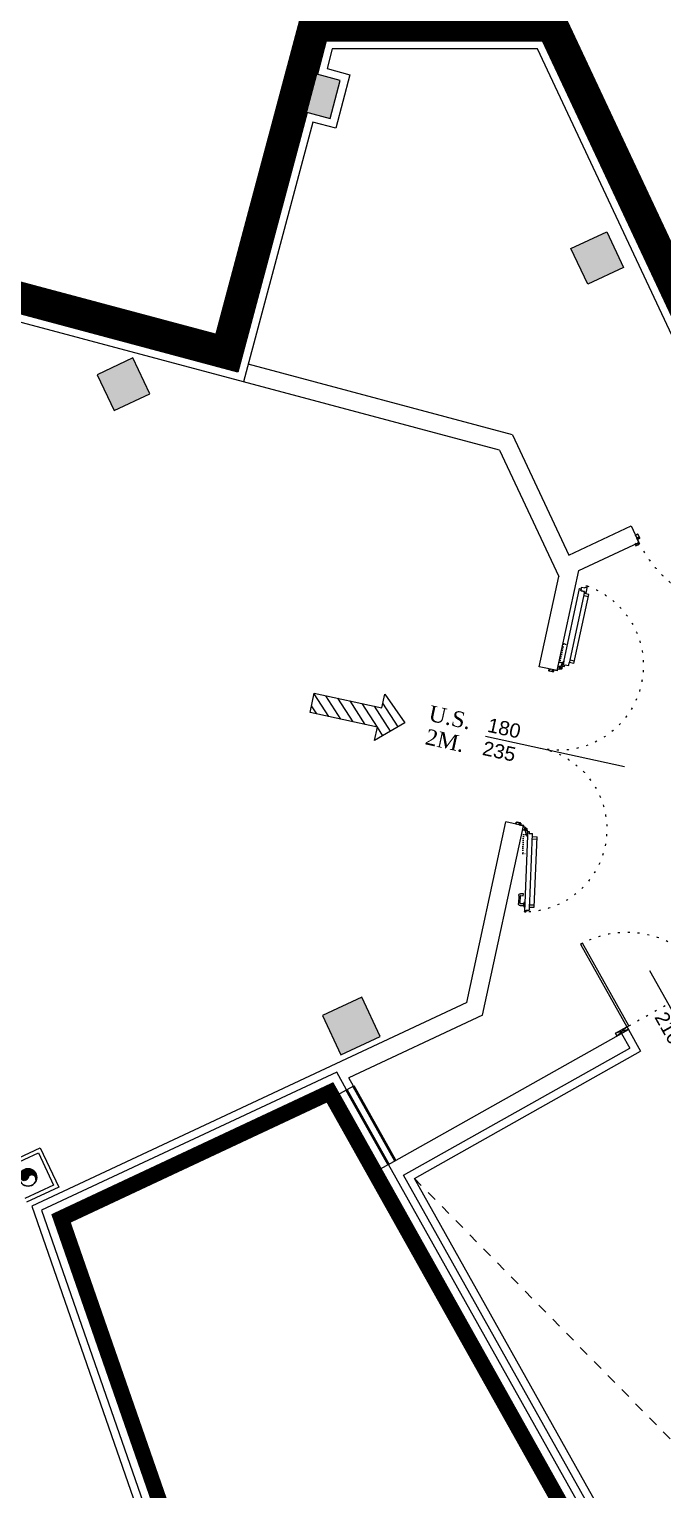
# Model space of a CAD drawing. Header units: centimetres. Extents: x 139057 to 200038, y 34824 to 80516.
# Drawn here: x 170124 to 170926, y 59090 to 60940 of the extents above; entities that cross this region are included whole.
import ezdxf
from ezdxf.enums import TextEntityAlignment as Align

# ---------------------------------------------------------------- set-up
doc = ezdxf.new("R2010")
doc.units = ezdxf.units.CM
doc.header["$LTSCALE"] = 100
for name, pattern in [('HIDDEN3', [0.25, 0.125, -0.125]), ('HIDDEN4', [0.125, 0.025, -0.1]), ('TRATTO-PUNTO', [1, 0.5, -0.25, 0, -0.25])]:
    doc.linetypes.add(name, pattern=pattern)
doc.layers.get('0').update_dxf_attribs({"lineweight": 0})
for name, color, linetype, lineweight in [('410_STRUTTURE_001-AM_0', 7, 'Continuous', 0), ('430_TAVOLATI_001-AM_0', 3, 'Continuous', 0), ('435_PARETI_CELLA_001-AM_0', 2, 'Continuous', 0), ('437_RIVESTIMENTI_001-AM_0', 13, 'Continuous', 0), ('439_TESTI_SERRAMENTI_001-AM_0', 11, 'Continuous', 0), ('440_ALTRI_ELEMENTI_001-AM_0', 31, 'Continuous', 50), ('441_SERRAMENTI_001-AM_0', 1, 'Continuous', 0), ('481_SIMBOLI_VVF_001-AM_0', 7, 'Continuous', 0)]:
    doc.layers.add(name, color=color, linetype=linetype, lineweight=lineweight)
doc.layers.add('_s_09_Perimetro_proprietà', color=40, linetype='Continuous')
doc.layers.add('FOROMETRIE AREA G', color=251, linetype='Continuous')
doc.styles.add('ROMANTIC', font='romantic.ttf')
doc.styles.get("Standard").update_dxf_attribs({"font": 'arial.ttf'})
doc.styles.add('STYLE1', font='romans.shx', dxfattribs={"height": 1.5})

# ---------------------------------------------------------------- blocks, each defined once
blk = doc.blocks.new('DN200')
h = blk.add_hatch(color=253)
edge = h.paths.add_edge_path()
edge.add_arc((-0.1695727432942093, 0.0003001540899276733), 99.9999999961005, -90.20196108935022, 90.20196108935028, ccw=False)
edge.add_arc((-0.1735848337014617, -49.99999582336788), 50.00029713943004, 269.600675314973, 449.8010872153542)
edge.add_arc((-0.2565933118323634, 49.99986159168092), 50.00051999044535, 89.89656760298652, 270.2940325091091, ccw=False)
edge.add_arc((-0.3441961799320217, 100.0003105981953), 0.1778655521442292, 180.2034860370129, 359.9966212430112, ccw=False)
at = {"color": 253}
blk.add_lwpolyline([(-0.5220606103539467, 99.9996789097786, -1.003531113011555), (-0.5220606103539467, -99.99907860159874, 1.001750454913192), (0, 0, -1.003474564946119), (-0.1663306280970573, 100.0003001093864, -0.9981963915986242)], format="xyb", close=True, dxfattribs=at)
blk.add_circle((-0.1695727407932281, 0.0003001391887664795), 110)
blk = doc.blocks.new('PORTA-CELLA_GIR-120')
blk.add_line((60, -52), (60, 44))
at = {"linetype": 'HIDDEN4'}
blk.add_line((3, -4), (120, -4), dxfattribs=at)
at = {"linetype": 'Continuous'}
for points in [[(0, 0), (-16.5, -4)], [(0, -4), (-16.5, 0)], [(120, -4), (136.5, 0)], [(120, 0), (136.5, -4)]]:
    blk.add_lwpolyline(points, dxfattribs=at)
for points in [[(0, 0), (-16.5, 0), (-16.5, -4), (0, -4)], [(120, 0), (136.5, 0), (136.5, -4), (120, -4)]]:
    blk.add_lwpolyline(points, close=True, dxfattribs=at)
blk.add_lwpolyline([(0, -4), (3, -4), (3, -124), (0, -124)], close=True)
at = {"linetype": 'HIDDEN4'}
blk.add_arc((0, -4), 120, 270, 0, dxfattribs=at)
blk = doc.blocks.new('PORTA-[REI-US]-SISTI-180-OPEN')
for p, q in [((100.5, -71.00013593584299), (100.5, 108.999864064157)), ((-106.3516655191779, 24.45761897787452), (-106.0911932587624, 25.93483060784638)), ((-11.42640764266253, 7.415106879547238), (-106.1083176508546, 24.11008219793439)), ((-105.7436564788222, 26.178178479895), (-103.9217621311545, 25.85692935064435)), ((-104.9646128937602, 26.85315336659551), (-104.9125184416771, 27.14859569258988)), ((-103.6843628138304, 26.62741073593497), (-104.9646128937602, 26.85315336659551)), ((-103.4238905534148, 28.10462236590683), (-104.9125184416771, 27.14859569258988)), ((-104.9125184416771, 27.14859569258988), (-103.6322683617473, 26.92285306192935)), ((-103.7711869031191, 26.13500685989857), (-103.3370664641261, 28.59702624194324)), ((-103.5742253512144, 26.10027722269297), (-103.7711869031191, 26.13500685989857)), ((-103.5742253512144, 26.10027722269297), (-102.9490919113159, 29.64558513462543)), ((-103.3370664641261, 28.59702624194324), (-103.1401049122214, 28.56229660660028)), ((-102.6015551388264, 29.88893300667405), (-7.567606970667839, 13.13188386149704)), ((-100.3904841244221, 21.98490460403264), (-100.1994711309671, 23.06819313205779)), ((-95.07252226024866, 21.0472044441849), (-100.3904841244221, 21.98490460403264)), ((-100.1994711309671, 23.06819313205779), (-97.54049019515514, 22.59934305213392)), ((-99.66281373053789, 17.18563426472247), (-98.86403211206198, 21.71574992872775)), ((-99.10548761487007, 29.27248197607696), (-98.06359854340553, 35.18132849410176)), ((-99.10548761487007, 29.27248197607696), (-96.44650667905807, 28.80363189615309)), ((-98.86403211206198, 21.71574992872775), (-97.73150319606066, 21.51605452410877)), ((-98.06359854340553, 35.18132849410176), (-10.02178543061018, 19.65718141011894)), ((-97.73150319606066, 21.51605452410877), (-96.59897428005934, 21.31635911948979)), ((-97.54049019515514, 22.59934305213392), (-94.88150926679373, 22.13049297221005)), ((-96.59897428005934, 21.31635911948979), (-97.31093180924654, 17.27864733338356)), ((-96.44650667905807, 28.80363189615309), (-93.78752574324608, 28.33478181622922)), ((-96.15106435120106, 28.75153744406998), (-95.1091752871871, 34.66038396209478)), ((-94.88150926679373, 22.13049297221005), (-95.07252226024866, 21.0472044441849)), ((-14.01809775084257, 14.26927942596376), (-12.97620868682861, 20.17812594398856)), ((-11.06367449462414, 13.74833489209414), (-10.02178543061018, 19.65718141011894)), ((214.2997300997376, 19), (214.2997300997376, 12.99850238673389)), ((214.2997300997376, 19), (303.6997300982475, 19)), ((217.2997300997376, 19), (217.2997300997376, 12.99850238673389)), ((300.6997300982475, 19), (300.6997300982475, 13)), ((303.6997300982475, 19), (303.6997300982475, 13.03003112226725)), ((-87.6536268517375, 12.73260939493775), (-97.79714670777321, 14.52118562348187)), ((-96.90535201877356, 16.69941936805844), (-87.74663991481066, 15.08449131436646)), ((-87.16741195321083, 15.4900711029768), (-86.64646741747856, 18.44449436105788)), ((-86.64646741747856, 18.44449436105788), (-84.38140958547592, 18.04510355368257)), ((-84.38140958547592, 18.04510355368257), (-84.9891782104969, 14.59827641770244)), ((-12.19982802122831, 7.551481759175658), (-6.248811490833759, 6.502156982198358)), ((-10.87740793079138, 7.318303417414427), (-11.0510561093688, 6.333495665341616)), ((-11.0510561093688, 6.333495665341616), (-4.504698194563389, 3.148342914879322)), ((-6.445773042738438, 6.536886617541313), (-10.87740793079138, 7.318303417414427)), ((-7.949392534792423, 9.239039171487093), (-7.324259094893932, 12.78434708341956)), ((-5.884150318801403, 8.570253264158964), (-7.706044666469097, 8.89150239340961)), ((-4.562981627881527, 5.697186386212707), (-6.040193259716034, 5.957658652216196)), ((-5.901274718344212, 6.745504856109619), (-5.640802450478077, 8.222716484218836)), ((-5.299150437116623, 0), (-5.299150437116623, 2.5)), ((-5.299150437116623, 2.5), (-1.299150437116623, 2.5)), ((-3.849150434136391, 0), (-5.299150437116623, 0)), ((-5.049150437116623, 2.25), (-5.049150437116623, 0.25)), ((-1.549150437116623, 2.25), (-5.049150437116623, 2.25)), ((-5.049150437116623, 0.25), (-3.849150434136391, 0.25)), ((-4.799150437116623, 5), (-4.299150437116623, 5.5)), ((-4.799150437116623, 3.5), (-4.799150437116623, 5)), ((-4.799150437116623, 2.5), (-4.799150437116623, 5)), ((-4.39381830394268, 4.25), (-2.76647574454546, 4.25)), ((-4.299150437116623, 5.5), (-2.799150437116623, 5.5)), ((-3.849150434136391, 0), (-3.849150434136391, 0.25)), ((-3.549150437116623, 5), (-3.549150437116623, 3.5)), ((-3.549150437116623, 4), (-3.549150437116623, 4.5)), ((-2.799150437116623, 5.5), (-2.299150437116623, 5)), ((-2.299150437116623, 5), (-2.299150437116623, 2.5)), ((-2.299150437116623, 2.5), (-2.299150437116623, 3.637764761224389)), ((-1.549150437116623, 0), (-1.549150437116623, 2.25)), ((0, 0), (-1.549150437116623, 0)), ((-1.299150437116623, 2.5), (-1.299150437116623, 0.25)), ((-1.299150437116623, 0.25), (0.25, 0.25)), ((0, -5.800000000745058), (0, 0)), ((0.25, 0.25), (0.25, -5.699999999254942)), ((203, 0.25), (200.75, 0.25)), ((200.75, 0.25), (200.75, -5.699999999254942)), ((201, 0), (203, 0)), ((201, -5.800000000745058), (201, 0)), ((201.5, 0), (203.25, 0)), ((207, 2.5), (203, 2.5)), ((203, 2.5), (203, 0.25)), ((203.25, 2.25), (206.75, 2.25)), ((203.25, 0), (203.25, 2.25)), ((206.8773682713509, 4.25), (203.5284120067954, 4.25)), ((204.5, 5.5), (204, 5)), ((204, 5), (204, 2.5)), ((204, 2.5), (204, 3.637764761224389)), ((206, 5.5), (204.5, 5.5)), ((205.25, 6.080952411517501), (205.25, 2.653336431831121)), ((206.75, 0.25), (205.5499999970198, 0.25)), ((205.5499999970198, 0), (205.5499999970198, 0.25)), ((205.5499999970198, 0), (206.75, 0)), ((205.5499999970198, 0), (207, 0)), ((212.9995961338282, 5.00064804777503), (205.9995961338282, 3.00064804777503)), ((206.5, 5), (206, 5.5)), ((206.4995961338282, 5.50064804777503), (207.9995961338282, 5.50064804777503)), ((206.5, 3.5), (206.5, 5)), ((206.5, 2.5), (206.5, 5)), ((206.75, 2.25), (206.75, 0.25)), ((207, 0), (207, 2.5)), ((207.9995961338282, 6.300648048520088), (207.9995961338282, 7.800648048520088)), ((208.2995961308479, 8.100648049265146), (210.149596132338, 8.100648049265146)), ((214.3424166813493, 6.00064804777503), (208.2995961308479, 6.00064804777503)), ((208.4995961338282, 6.00064804777503), (212.9995961338282, 6.00064804777503)), ((210.4495961293578, 8.40064804814756), (210.4495961293578, 12.69999999925494)), ((210.7495961338282, 13), (214.3424166813493, 13)), ((212.9995961338282, 6.00064804777503), (212.9995961338282, 5.00064804777503)), ((306.0475961342454, 13), (213.5570650473237, 13)), ((213.5570650473237, 6.00064804777503), (308.497596129775, 6.00064804777503)), ((304.3483616188169, 14.4503872115165), (304.3483616188169, 12.99973916262388)), ((304.3483616188169, 12.99973916262388), (306.0483616143465, 12.99973916262388)), ((313.5483616143465, 14.75038721039891), (304.6483616158366, 14.75038721039891)), ((306.3475961312652, 8.40064804814756), (306.3475961312652, 12.69999999925494)), ((306.3483616188169, 12.69973916187882), (306.3483616188169, 8.400387210771441)), ((308.497596129775, 8.100648049265146), (306.6475961357355, 8.100648049265146)), ((306.6483616158366, 8.100387211889029), (310.448361620307, 8.100387211889029)), ((308.7975961342454, 6.300648048520088), (308.7975961342454, 7.800648048520088)), ((310.7483616173267, 8.400387210771441), (310.7483616173267, 12.30038721114397)), ((310.7483616173267, 12.30038721114397), (311.3983616158366, 12.30038721114397)), ((311.698361620307, 12.60038721188903), (311.698361620307, 14.4503872115165)), ((313.5483616143465, 14.60038721188903), (311.8483616188169, 14.60038721188903)), ((313.698361620307, 12.90038721077144), (313.698361620307, 14.4503872115165)), ((313.8483616188169, 12.90038721077144), (313.698361620307, 12.90038721077144)), ((313.8483616188169, 12.90038721077144), (313.8483616188169, 14.4503872115165)), ((0, -8.64954436942935), (0.1499999985098839, -8.64954436942935)), ((0, -8.64954436942935), (0, -9.699544370174408)), ((0.1499999985098839, -9.699544370174408), (0.1499999985098839, -8.64954436942935)), ((2.25, -6.050000000745058), (0.25, -6.050000000745058)), ((0.2999999970197678, -9.849544368684292), (2.350000001490116, -9.849544368684292)), ((2.350000001490116, -9.99954436905682), (0.2999999970197678, -9.99954436905682)), ((0.3500000014901161, -5.800000000745058), (2.149999998509884, -5.800000000745058)), ((1.990000002086163, -3.900000000372529), (0.5099999979138374, -3.900000000372529)), ((2.5, -9.699544370174408), (2.5, -5.800000000745058)), ((2.649999998509884, -4.349999999627471), (2.649999998509884, -9.699544370174408)), ((198.3500000014901, -4.349999999627471), (198.3500000014901, -9.699544370174408)), ((198.5, -9.699544370174408), (198.5, -5.800000000745058)), ((200.7000000029802, -9.849544368684292), (198.6499999985099, -9.849544368684292)), ((198.6499999985099, -9.99954436905682), (200.7000000029802, -9.99954436905682)), ((198.75, -5.699999999254942), (198.75, -4.099999999627471)), ((198.75, -6.050000000745058), (200.75, -6.050000000745058)), ((200.6499999985099, -5.800000000745058), (198.8500000014901, -5.800000000745058)), ((199.0099999979138, -3.900000000372529), (200.4900000020862, -3.900000000372529)), ((200.75, -5.550000000745058), (200.75, -5.550000000745058)), ((201, -8.64954436942935), (200.8500000014901, -8.64954436942935)), ((200.8500000014901, -9.699544370174408), (200.8500000014901, -8.64954436942935)), ((201, -8.64954436942935), (201, -9.699544370174408))]:
    blk.add_line(p, q)
at = {"linetype": 'HIDDEN4', "ltscale": 0.2}
for points in [[(-10.04018941521645, 7.170679204165936), (-10.90843030065298, 2.246640438213944), (-34.54381637275219, 6.414196703583002), (-33.67557548731565, 11.33823546767235)], [(212.149596132338, 6.00064804777503), (212.149596132338, 1.00064804777503), (236.149596132338, 1.00064804777503), (236.149596132338, 6.00064804777503)]]:
    blk.add_lwpolyline(points, dxfattribs=at)
for points in [[(2.25, -5.699999999254942), (2.25, -4.099999999627471), (2.649999998509884, -4.099999999627471), (2.649999998509884, -8.353362364694476)], [(198.75, -4.099999999627471), (198.3500000014901, -4.099999999627471), (198.3500000014901, -8.353362364694476)]]:
    blk.add_lwpolyline(points)
at = {"linetype": 'HIDDEN4'}
for centre, radius, start, end in [((-4.212209343910217, 1.682987945154309), 104.7257333934925, 359.0791923761229, 166.6101943165582), ((207.6064624115825, 0.8429029565304518), 107.1097790828322, 7.298717568951791, 180.4508951095181)]:
    blk.add_arc(centre, radius, start, end, dxfattribs=at)
for centre, radius, start, end in [((-106.0562231987715, 24.40552452392876), 0.2999999999999981, 169.9999999392788, 259.9999999392788), ((-105.7957509309053, 25.88273615390062), 0.2999999999999981, 79.99999993927881, 169.9999999392788), ((-103.8696676790714, 26.15237167663872), 0.2999999999999981, 259.9999999392788, 349.9999999392788), ((-102.6536495909095, 29.59349068067968), 0.299999999999991, 79.99999993927881, 169.9999999392788), ((-97.39775589853525, 16.78624345548451), 2.299999999999954, 169.9999999392788, 259.9999999392788), ((-96.81852792948484, 17.19182324409485), 0.4999999999999897, 169.9999999392788, 259.9999999392788), ((-87.65981582552195, 15.57689519226551), 0.4999999999999897, 259.9999999392788, 349.9999999392788), ((-87.25423604249954, 14.99766722694039), 2.299999999999952, 259.9999999392788, 349.9999999392788), ((-7.653950214385986, 9.186944719403982), 0.3000000000000017, 169.9999999392788, 259.9999999392788), ((-7.61970142275095, 12.83644153550267), 0.2999999999999928, 349.9999999392788, 79.99999993927881), ((-5.953369170427322, 6.450062530115247), 0.4999999999999897, 169.9999999392788, 259.9999999392788), ((-6.196717038750648, 6.79759930819273), 0.2999999999999999, 259.9999999392788, 349.9999999392788), ((-5.936244778335094, 8.274810938164592), 0.299999999999993, 349.9999999392788, 79.99999993927881), ((208.2995961308479, 7.800648048520088), 0.299999999999993, 90, 180), ((208.2995961308479, 6.300648048520088), 0.2999999999999999, 180, 270), ((207.9995961338282, 6.00064804777503), 0.4999999999999897, 270, 0), ((210.149596132338, 8.40064804814756), 0.3000000000000017, 270, 0), ((210.7495961338282, 12.69999999925494), 0.2999999999999928, 90, 180), ((304.6483616158366, 14.4503872115165), 0.2999999999999938, 90, 180), ((306.0475961342454, 12.69999999925494), 0.299999999999991, 0, 90), ((306.0483616143465, 12.69973916187882), 0.2999999999999938, 0, 90), ((306.6475961357355, 8.40064804814756), 0.2999999999999981, 180, 270), ((306.6483616158366, 8.400387210771441), 0.2999999999999938, 180, 270), ((308.497596129775, 7.800648048520088), 0.2999999999999981, 0, 90), ((308.497596129775, 6.300648048520088), 0.2999999999999981, 270, 0), ((310.448361620307, 8.400387210771441), 0.2999999999999938, 270, 0), ((311.3983616158366, 12.60038721188903), 0.2999999999999938, 270, 0), ((311.8483616188169, 14.4503872115165), 0.1499999999999969, 90, 180), ((313.5483616143465, 14.4503872115165), 0.2999999999999938, 0, 90), ((313.5483616143465, 14.4503872115165), 0.1499999999999969, 0, 90), ((0.25, -5.800000000745058), 0.2499999999999949, 180, 270), ((0.2999999970197678, -9.699544370174408), 0.2999999999999938, 180, 270), ((0.2999999970197678, -9.699544370174408), 0.1499999999999969, 180, 270), ((0.3500000014901161, -5.699999999254942), 0.09999999999999797, 180, 270), ((0.5099999979138374, -4.150000000372529), 0.2499999999999949, 90, 180), ((1.990000002086163, -4.150000000372529), 0.2499999999999949, 0, 90), ((2.149999998509884, -5.699999999254942), 0.09999999999999797, 270, 0), ((2.25, -5.800000000745058), 0.2499999999999949, 270, 0), ((2.350000001490116, -9.699544370174408), 0.2999999999999981, 270, 0), ((2.350000001490116, -9.699544370174408), 0.1499999999999991, 270, 0), ((198.6499999985099, -9.699544370174408), 0.2999999999999981, 180, 270), ((198.75, -5.800000000745058), 0.2499999999999949, 180, 270), ((198.6499999985099, -9.699544370174408), 0.1499999999999991, 180, 270), ((198.8500000014901, -5.699999999254942), 0.09999999999999797, 180, 270), ((199.0099999979138, -4.150000000372529), 0.2499999999999949, 90, 180), ((200.4900000020862, -4.150000000372529), 0.2499999999999949, 0, 90), ((200.6499999985099, -5.699999999254942), 0.09999999999999797, 270, 0), ((200.7000000029802, -9.699544370174408), 0.2999999999999938, 270, 0), ((200.7000000029802, -9.699544370174408), 0.1499999999999969, 270, 0), ((200.75, -5.800000000745058), 0.2499999999999949, 270, 0)]:
    blk.add_arc(centre, radius, start, end)
blk = doc.blocks.new('PORTA-[REI-US]-SISTI-120')
at = {"ltscale": 20}
for p, q in [((137.6999999992549, 0), (138.9000000003725, 0)), ((131.160000000149, -3.899999998509884), (133.4900000002235, -3.899999998509884)), ((133.75, -0.7914539575576782), (133.75, -3.791453957557678)), ((133.75, -5.549999997019768), (133.75, -5.549999997019768))]:
    blk.add_line(p, q, dxfattribs=at)
at = {"linetype": 'ByBlock', "ltscale": 20}
blk.add_line((130.5, -4.350000001490116), (130.5, -9.699544370174408), dxfattribs=at)
at = {"ltscale": 20}
blk.add_lwpolyline([(134.5, 0), (135.4000000003725, 0), (135.4000000003725, 2.25), (138.9000000003725, 2.25), (138.9000000003725, 0.25), (137.6999999992549, 0.25), (137.6999999992549, 0), (139.1500000003725, 0), (139.1500000003725, 2.5), (135.1500000003725, 2.5), (135.1500000003725, 0.25), (133.75, 0.25), (133.75, -5.700000002980232, -0.4142135623730948), (133.6500000003725, -5.799999997019768), (131, -5.799999997019768, -0.414213562373095), (130.9000000003725, -5.700000002980232), (130.9000000003725, -4.100000001490116), (130.6500000003725, -4.100000001490116), (130.5, -4.100000001490116), (130.5, -9.699544370174408, 0.4142135623731024), (130.8000000007451, -9.999544367194176), (133.6999999992549, -9.999544367194176, 0.414213562373095), (134, -9.699544370174408), (134, -8.64954436570406), (133.8499999996275, -8.64954436570406), (133.8499999996275, -9.699544370174408, -0.414213562373095), (133.6999999992549, -9.849544368684292), (130.8000000007451, -9.849544368684292, -0.4142135623731024), (130.6500000003725, -9.699544370174408), (130.6500000003725, -5.799999997019768, 0.414213562373095), (130.9000000003725, -6.049999997019768), (133.75, -6.049999997019768, 0.4142135623730953), (134, -5.799999997019768), (134, 0), (135.1500000003725, 0)], format="xyb", dxfattribs=at)
at = {"linetype": 'ByBlock', "ltscale": 20}
blk.add_lwpolyline([(130.5, -4.350000001490116), (130.5, -8.353362366557121)], dxfattribs=at)
at = {"linetype": 'HIDDEN4'}
blk.add_arc((-9.622418466955423, 0.25), 143.3724184671912, 0, 86.15170957288692, dxfattribs=at)
at = {"ltscale": 20}
for centre, start, end in [((131.160000000149, -4.149999998509884), 90, 180), ((133.4900000002235, -4.149999998509884), 0, 90)]:
    blk.add_arc(centre, 0.2500000000000078, start, end, dxfattribs=at)
at = {"ltscale": 20, "insert": (52.0519385933876, -2197.603403255343), "char_height": 50.00000000000155, "attachment_point": 4, "rotation": 180, "style": 'STYLE1'}
blk.add_mtext('\\A1;', dxfattribs=at)
blk = doc.blocks.new('FRECCIA US ORIZZONTALE')
h = blk.add_hatch()
h.set_pattern_fill('ANSI31', color=256, scale=7, style=0)
h.set_pattern_definition([(45, (-5619.863466617261, -3114.928119698562), (-15.71544821187102, 15.71544821187102), [])])
h.paths.add_polyline_path([(0, 0), (-60.00000000000091, 65), (-25.00000000000091, 65), (-24.99999999999909, 240), (25.00000000000091, 240), (25.00000000000091, 65), (60.00000000000091, 65)])
blk.add_lwpolyline([(0, 0), (-60.00000000000091, 65), (-25.00000000000091, 65), (-24.99999999999909, 240), (25.00000000000091, 240), (25.00000000000091, 65), (60.00000000000091, 65)], close=True)
blk = doc.blocks.new('US')
at = {"rotation": 270}
blk.add_blockref('FRECCIA US ORIZZONTALE', (50, 0), dxfattribs=at)

msp = doc.modelspace()

# ---------------------------------------------------------------- hatches: boundary and pattern name
at = {"layer": '410_STRUTTURE_001-AM_0'}
for points in [[(170505.0241423013, 60826.96906158489), (170517.9221000416, 60875.27685273599), (170469.6143088868, 60888.17481047821), (170456.7163511465, 60839.86701931965)], [(170831.3624825353, 60617.02174178672), (170810.1436983222, 60662.29605234575), (170855.4180088794, 60683.51483655882), (170876.6367930943, 60638.24052599978)], [(170231.3237518655, 60457.17105267358), (170276.5980636595, 60478.38983424914), (170255.3792820858, 60523.66414604497), (170210.1049702918, 60502.44536446941)], [(170568.6330663475, 59664.40865787279), (170545.2847761443, 59714.20682394665), (170495.4866100686, 59690.85853374165), (170518.8349002699, 59641.06036766779)]]:
    msp.add_hatch(color=256, dxfattribs=at).paths.add_polyline_path(points)

# ---------------------------------------------------------------- linework, layer by layer
for points, elevation in [([(170505.0241423013, 60826.96906158489), (170517.9221000416, 60875.27685273599), (170469.6143088868, 60888.17481047821), (170456.7163511465, 60839.86701931965)], -3.490789228516181e-08), ([(170831.3624825353, 60617.02174178672), (170810.1436983222, 60662.29605234575), (170855.4180088794, 60683.51483655882), (170876.6367930943, 60638.24052599978)], -3.490789228516181e-08), ([(170231.3237518655, 60457.17105267358), (170276.5980636595, 60478.38983424914), (170255.3792820858, 60523.66414604497), (170210.1049702918, 60502.44536446941)], -3.490789228516181e-08), ([(170568.6330663475, 59664.40865787279), (170545.2847761443, 59714.20682394665), (170495.4866100686, 59690.85853374165), (170518.8349002699, 59641.06036766779)], -3.538364221970454e-08)]:
    msp.add_lwpolyline(points, close=True, dxfattribs=dict(at, elevation=elevation))
at = {"layer": '430_TAVOLATI_001-AM_0'}
for p, q in [((170754.7566616187, 61956.36776307386, -3.598521929868501e-08), (170469.5594314808, 60888.19498948169, -3.452897902883515e-08)), ((170929.9260933964, 60640.51861149979, -3.490789228516181e-08), (170786.6253688304, 60945.19707681399, -3.490789228516181e-08)), ((170500.1023712555, 60925.20847882491, -3.490789228516181e-08), (170488.8811704578, 60883.03064718258, -3.452897902883515e-08)), ((170500.1023712555, 60925.20847882491, -3.490789228516181e-08), (170773.9145643661, 60925.19758261156, -3.490789228516181e-08)), ((171147.4947138993, 60128.62521434736), (170773.9145643661, 60925.19758261156)), ((170507.7896896811, 60915.20817291152, -3.490789228516181e-08), (170501.1137506483, 60890.1149019019, -3.490789228516181e-08)), ((170767.5591725061, 60915.19783551407, -3.490789228516181e-08), (170507.7896896811, 60915.20817291152, -3.490789228516181e-08)), ((171021.2119373331, 60374.34258973014, -3.490789228516181e-08), (170767.5591725061, 60915.19783551407, -3.490789228516181e-08)), ((170501.1137506483, 60890.1149019019, -3.490789228516181e-08), (170530.1632498211, 60882.35881941926, -3.490789228516181e-08)), ((170530.1632498211, 60882.35881941926, -3.490789228516181e-08), (170512.1061089846, 60814.7279118092, -3.490789228516181e-08)), ((170456.6614729209, 60839.88719854665, -3.452897902883515e-08), (170373.983152392, 60530.22524666202, -3.452897902883515e-08)), ((170475.9832118979, 60834.72285624754, -3.452897902886734e-08), (170388.1470853431, 60505.74294687968, -3.66137846710083e-08)), ((170483.0651784135, 60822.48170650911, -3.490789228516181e-08), (170395.2290518215, 60493.50179699224, -3.490789228516181e-08)), ((170512.1061089846, 60814.7279118092, -3.490789228516181e-08), (170483.0651784135, 60822.48170650911, -3.490789228516181e-08)), ((170395.2290518215, 60493.50179699224, -7.237359358949064e-09), (169325.6945268126, 60779.0626076327, -3.477776315714831e-08)), ((170388.1470853431, 60505.74294687968, -3.66137846710083e-08), (169337.9356767057, 60786.1445741148, -3.452897902843366e-08)), ((170373.983152392, 60530.22524666202, -3.452897902883515e-08), (169877.8621101907, 60662.68728848708, -3.452897902883515e-08)), ((170735.9288113179, 60426.34220837217), (170401.1621127414, 60515.72338082802, -7.237359359382745e-09)), ((170719.6518402012, 60406.88240111035), (170395.2290518215, 60493.50179699224, -7.237359358949064e-09)), ((170735.9288113179, 60426.34220837217), (170807.3629743053, 60274.04072935295)), ((170719.6518402012, 60406.88240111035), (170794.7344618427, 60246.80221191954)), ((170807.3629743053, 60274.04072935295), (170886.178503363, 60310.88003453773)), ((170886.1785033984, 60310.88003447068), (170895.9452849334, 60290.05673073393)), ((170819.9373333236, 60254.53426737499), (170895.9452849446, 60290.05673070413)), ((170792.5044591563, 60127.63847185832), (170819.9373333236, 60254.53426737499)), ((170770.0237849901, 60132.49843985003), (170794.7344618427, 60246.80221191954)), ((170792.5044591563, 60127.63847185832), (170770.0237849882, 60132.49843986493)), ((170678.1233929569, 59707.39630570423, -3.490789534806344e-08), (170727.5522487207, 59936.03855203253)), ((170698.1970624371, 59691.40229564321, -3.216458920041187e-08), (170750.0329228962, 59931.17858404827)), ((170750.0329228906, 59931.17858404827), (170727.5522487188, 59936.03855204743)), ((170678.1233929569, 59707.39630570423, -3.490789534806344e-08), (170127.2883190276, 59449.30235556674, -3.490789346471956e-08)), ((170698.1970624371, 59691.40229564321, -3.216458920041187e-08), (170528.8288312597, 59612.04475673449, -3.490788813564905e-08)), ((170578.9392238768, 59502.24207404417, -3.490789228516181e-08), (170874.2081552824, 59668.05543822211)), ((170874.2081552824, 59668.05543822211), (170884.7354865303, 59649.30909733635)), ((170598.1746015964, 59488.38588693899, -3.490789235449654e-08), (170884.7354865322, 59649.3090973438)), ((170534.7316434147, 59601.51873507511, -3.490789228516181e-08), (170528.8288312542, 59612.04475673449, -3.490789228516181e-08)), ((170534.7316434128, 59601.51873507511, -2.905828307288278e-08), (170508.5658083843, 59586.84401469093, -3.490789228516181e-08)), ((170578.9392238768, 59502.24207404417, -3.490789228516181e-08), (170561.4949506061, 59492.45962559593, -3.490789228516181e-08)), ((171330.8718041411, 58181.82446974677, -3.490789224347424e-08), (170598.1746015964, 59488.38588693899, -3.490789224347424e-08)), ((170127.2883190276, 59449.30235557419, -3.490789228516181e-08), (170396.8951257138, 58673.64240916234, -3.486040006068039e-08))]:
    msp.add_line(p, q, dxfattribs=at)
at = {"layer": '430_TAVOLATI_001-AM_0', "elevation": -3.490789228516181e-08}
for points in [[(170526.0096903635, 59596.62715710115), (170513.3738858259, 59619.15959564012), (170139.693346257, 59444.07145925772), (170599.9063448372, 58120.03667614025), (171314.6650671797, 58190.27991947692), (170578.9392238768, 59502.24207404417)], [(170508.5658083843, 59586.84401469093), (170504.8730916796, 59593.42894683939), (170164.2531401409, 59433.8148122893), (170613.5089777136, 58141.4698297472), (171282.2515938306, 58207.1908190043), (170561.4949506061, 59492.45962559593)]]:
    msp.add_lwpolyline(points, dxfattribs=at)
at = {"layer": '435_PARETI_CELLA_001-AM_0'}
for p, q in [((170874.2081552824, 59668.05543822211, -3.19126711029725e-08), (170882.9273836004, 59672.95187137437, -3.19126711029725e-08)), ((170882.9273836004, 59672.95187137437, -3.19126711029725e-08), (170898.3511479857, 59645.48630216133, -3.172414013435801e-08)), ((170611.7850630233, 59484.56017159086, -3.106312610102633e-08), (170898.3511479875, 59645.48630216879, -3.24835833094122e-08)), ((170925.4846147789, 58925.16438095432, -3.492369327124764e-08), (170611.7850630233, 59484.56017159086, -3.492630331289619e-08))]:
    msp.add_line(p, q, dxfattribs=at)
at = {"layer": '435_PARETI_CELLA_001-AM_0', "color": 1, "linetype": 'HIDDEN3'}
msp.add_line((170611.7850630233, 59484.56017159086, -3.106312610102633e-08), (171697.2147214661, 58379.18384748113, -3.065666924489821e-08), dxfattribs=at)
at = {"layer": '437_RIVESTIMENTI_001-AM_0', "elevation": -3.534154074638576e-08}
for points in [[(170097.1334179143, 59504.34441927981), (170137.941483962, 59523.31082520795), (170161.2897741651, 59473.51265913409), (170120.545820099, 59454.40951261085)], [(170099.2407844836, 59499.81021525127), (170135.5298381919, 59516.67631526452), (170154.6400963204, 59475.91719331008), (170118.4232482637, 59458.93661862028)]]:
    msp.add_lwpolyline(points, dxfattribs=at)
at = {"layer": '440_ALTRI_ELEMENTI_001-AM_0'}
for p, q in [((170508.5658083843, 59586.84401469093, -3.490789228516181e-08), (170561.494950608, 59492.45962559593)), ((170526.0096903635, 59596.62715710115, -3.490789228516181e-08), (170578.9392238768, 59502.24207404417, -3.490789228516181e-08)), ((170534.7316434128, 59601.51873507511, -2.905828307288278e-08), (170587.6584537165, 59507.13850803834, -3.065032432031248e-08))]:
    msp.add_line(p, q, dxfattribs=at)
at = {"layer": '_s_09_Perimetro_proprietà', "linetype": 'TRATTO-PUNTO', "ltscale": 200, "const_width": 40, "elevation": -3.065032432031248e-08}
msp.add_lwpolyline([(168986.1537477864, 62081.17775699657), (169319.3308771016, 63329.05043702733), (169590.6998084789, 63256.57232829344), (169569.6194796456, 63138.38259377491), (169945.9396302985, 62985.82042193574), (169362.4179764917, 60800.308507079), (170373.983152392, 60530.22524666202), (170484.7817144213, 60945.20826475483), (170786.6253688304, 60945.19707681399), (171320.6806770774, 59806.74285452229)], dxfattribs=at)
at = {"layer": '_s_09_Perimetro_proprietà', "linetype": 'TRATTO-PUNTO', "ltscale": 100, "const_width": 20, "elevation": -3.490789228516181e-08}
msp.add_lwpolyline([(170164.2531401409, 59433.8148122893), (170613.5089777136, 58141.4698297472), (171282.2515938306, 58207.1908190043), (170504.8730916796, 59593.42894683939)], close=True, dxfattribs=at)

# ---------------------------------------------------------------- block references
at = {"layer": '441_SERRAMENTI_001-AM_0', "rotation": 205.1774617554015}
msp.add_blockref('PORTA-[REI-US]-SISTI-120', (171017.2145439001, 60347.06345690948), dxfattribs=at)
at = {"layer": '441_SERRAMENTI_001-AM_0', "xscale": -1}
for name, p, rotation in [('PORTA-[REI-US]-SISTI-120', (168808.5235745056, 61925.47635281992, -4.713304175698132e-08), 46.58664672708061), ('PORTA-[REI-US]-SISTI-180-OPEN', (170750.0325647673, 59931.17692808223, -3.102923759085743e-08), 257.8012800900365), ('PORTA-CELLA_GIR-120', (170882.9273836004, 59672.95187137437, -3.19126711029725e-08), 209.3171405504213)]:
    msp.add_blockref(name, p, dxfattribs=dict(at, rotation=rotation))
at = {"layer": '481_SIMBOLI_VVF_001-AM_0', "xscale": 0.5, "yscale": 0.5, "zscale": 0.5, "rotation": 167.8012802461933}
msp.add_blockref('US', (170624.0174230846, 60056.21256621343, 0.1999999254883586), dxfattribs=at)
at = {"layer": 'FOROMETRIE AREA G', "xscale": 0.1, "yscale": 0.1, "zscale": 0.1, "rotation": 75.05100017685864}
msp.add_blockref('DN200', (170122.4601592167, 59485.68679275524, -3.538364221970454e-08), dxfattribs=at)

# ---------------------------------------------------------------- texts
at = {"layer": '439_TESTI_SERRAMENTI_001-AM_0'}
for s, insert, char_height, width, attachment_point, rotation in [('180\\P235', (170701.8802865116, 60044.41369419706, 0.1999999605968951), 18, 50.55399999999999, 4, 347.7970582958637), ('120\\P210', (170956.7870593654, 59663.96586565834, -3.19126711029725e-08), 17.99999999999999, 50.55399999999998, 6, 299.31714039627)]:
    msp.add_mtext(s, dxfattribs=dict(at, insert=insert, char_height=char_height, width=width, attachment_point=attachment_point, rotation=rotation))
at = {"layer": '481_SIMBOLI_VVF_001-AM_0', "style": 'ROMANTIC'}
for s, p in [('U.S.', (170656.9314716893, 60068.43347515327, 0.1999999604817269)), ('2M.', (170650.5923829923, 60039.11085666877, 0.1999999604817269))]:
    msp.add_text(s, height=20, rotation=347.8012802433885, dxfattribs=at).set_placement(p, align=Align.MIDDLE_CENTER)

doc.saveas('drawing.dxf')
